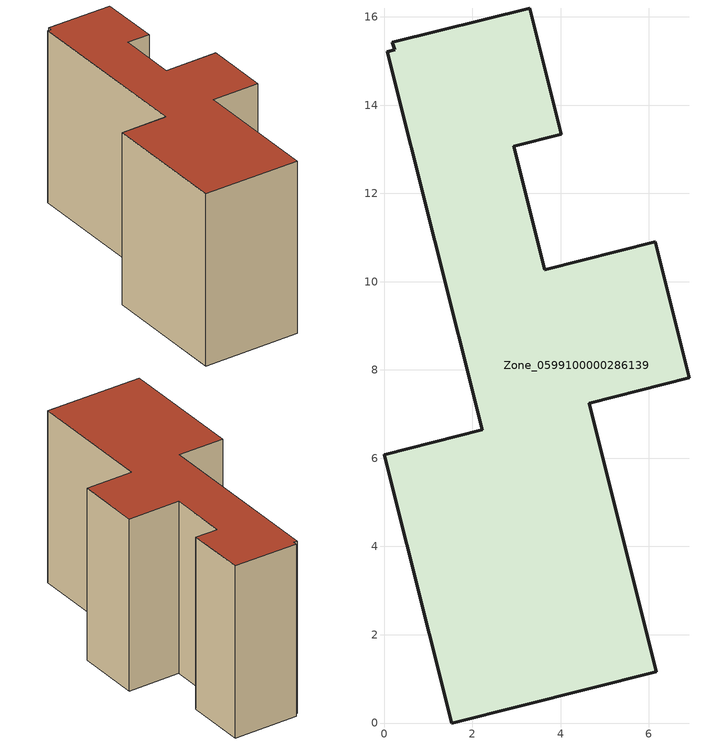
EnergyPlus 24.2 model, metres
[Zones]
Zone_0599100000286139
 floor ground (C_G): 0,6.08 2.23,6.64 0.07,15.21 0.24,15.25 0.19,15.43 3.3,16.2 4.02,13.34 2.94,13.07 3.64,10.27 6.15,10.9 6.92,7.82 4.65,7.25 6.17,1.16 1.53,0 z0
 wall outside (C_F): 3.64,10.27 2.94,13.07 4.02,13.34 3.3,16.2 0.19,15.43 0.24,15.25 0.07,15.21 2.23,6.64 0,6.08 1.53,0 6.17,1.16 4.65,7.25 6.92,7.82 6.15,10.9 3.64,10.27 z0:8.62
 roof outside (C_R): 0.07,15.21 2.23,6.64 0,6.08 1.53,0 6.17,1.16 4.65,7.25 6.92,7.82 6.15,10.9 3.64,10.27 2.94,13.07 4.02,13.34 3.3,16.2 0.19,15.43 0.24,15.25 z8.62
[BUILDING]
Pand.0599100000286139: North Axis=0; Terrain=City; Loads Convergence Tolerance Value=0.04; Temperature Convergence Tolerance Value=0.4; Solar Distribution=FullExterior; Maximum Number of Warmup Days=25; Minimum Number of Warmup Days=1
[Site:Location]
Rotterdam.The.Hague.AP_ZH_NLD Design_Conditions: Latitude=51.96; Longitude=4.45; Time Zone=1; Elevation=-4.5
[SITE:GROUNDTEMPERATURE:BUILDINGSURFACE]
18, 18, 18, 18, 18, 18, 18, 18, 18, 18, 18, 18
[MATERIAL] Thermal Absorptance=0.9; Solar Absorptance=0.7; Visible Absorptance=0.7
Name | Roughness | Thickness | Conductivity | Density | Specific Heat
G.TI.1965-1974 | MediumSmooth | 0.15 | 0.882353 | 540 | 1210
F.TI.1965-1974 | Rough | 0.3 | 0.697674 | 1920 | 840
R.TI.1965-1974 | MediumRough | 0.2 | 0.232558 | 1500 | 1000
[CONSTRUCTION]
C_G: G.TI.1965-1974
C_F: F.TI.1965-1974
C_R: R.TI.1965-1974
[ZONE]
Zone_0599100000286139: Type=1; Multiplier=1; Ceiling Height=Autocalculate; Volume=Autocalculate; Floor Area=autocalculate; Part of Total Floor Area=Yes
[ZONEINFILTRATION:DESIGNFLOWRATE]
Infil_Zone_0599100000286139: Zone or ZoneList or Space or SpaceList=Zone_0599100000286139; Schedule=AlwaysOn; Design Flow Rate Calculation Method=Flow/Area; Flow Rate per Floor Area=0.003; Constant Term Coefficient=1; Temperature Term Coefficient=0; Velocity Term Coefficient=0; Velocity Squared Term Coefficient=0
[HVACTEMPLATE:ZONE:IDEALLOADSAIRSYSTEM]
Zone_0599100000286139: Maximum Heating Supply Air Temperature=50; Minimum Cooling Supply Air Temperature=13; Maximum Heating Supply Air Humidity Ratio=0.0156; Minimum Cooling Supply Air Humidity Ratio=0.0077; Heating Limit=NoLimit; Cooling Limit=NoLimit; Dehumidification Control Type=ConstantSensibleHeatRatio; Cooling Sensible Heat Ratio=0.7; Dehumidification Setpoint=60; Humidification Control Type=None; Humidification Setpoint=30; Outdoor Air Method=None; Outdoor Air Flow Rate per Person=0.00944; Outdoor Air Flow Rate per Zone Floor Area=0; Outdoor Air Flow Rate per Zone=0; Demand Controlled Ventilation Type=None; Outdoor Air Economizer Type=NoEconomizer; Heat Recovery Type=None; Sensible Heat Recovery Effectiveness=0.7; Latent Heat Recovery Effectiveness=0.65
[ZONECONTROL:THERMOSTAT]
ThermostatControl_Zone_0599100000286139: Zone or ZoneList=Zone_0599100000286139; Control Type Schedule=DualSetpointControlType; Control 1=Thermostat_Zone_0599100000286139; Temperature Difference Between Cutout And Setpoint=0
[THERMOSTATSETPOINT:DUALSETPOINT]
Thermostat_Zone_0599100000286139: Heating Setpoint Temperature Schedule=HeatingSetpoint_Zone_0599100000286139; Cooling Setpoint Temperature Schedule=CoolingSetpoint_Zone_0599100000286139
[SCHEDULE:COMPACT]
HeatingSetpoint_Zone_0599100000286139: Through: 12/31, For: AllDays, Until: 24:00, 21
CoolingSetpoint_Zone_0599100000286139: Through: 12/31, For: AllDays, Until: 24:00, 24
DualSetpointControlType: Through: 12/31, For: AllDays, Until: 24:00, 4
AlwaysOn: Through: 12/31, For: AllDays, Until: 24:00, 1
